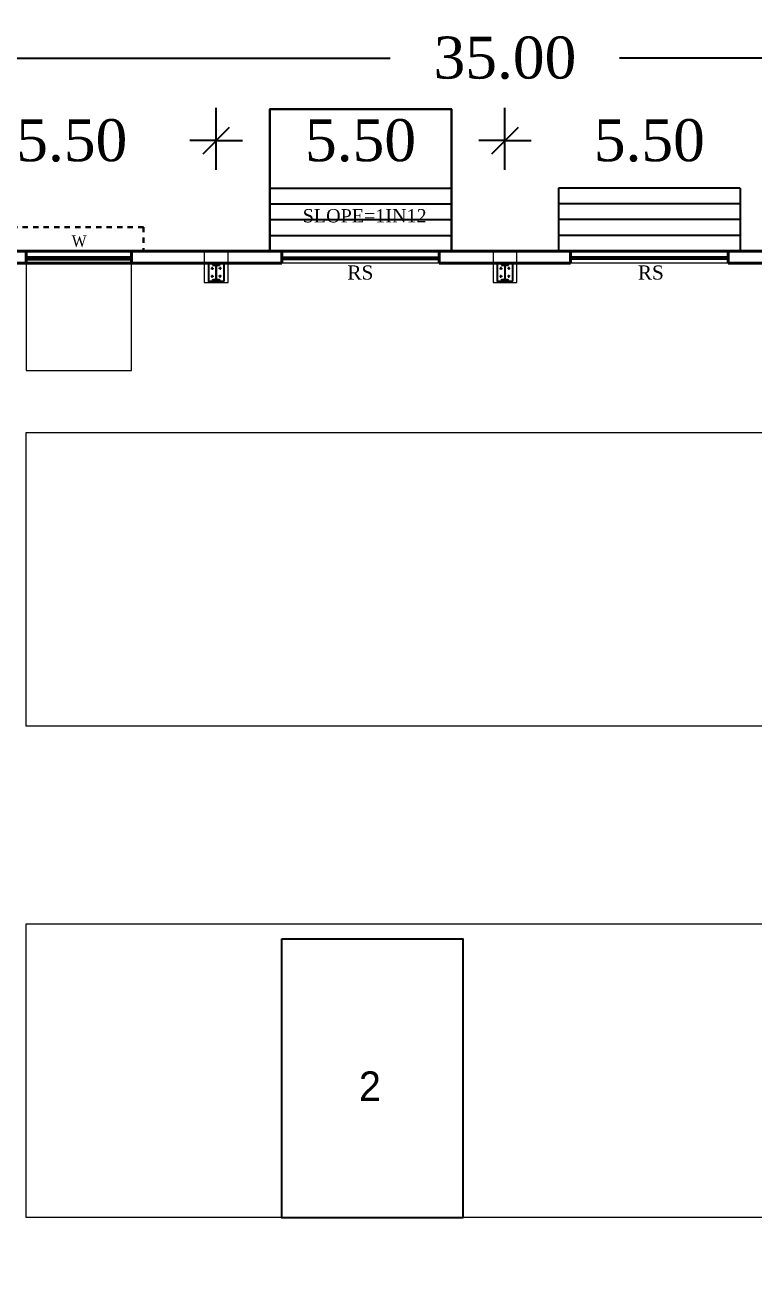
# Model space of a CAD drawing. Header units: metres. Extents: x 98347 to 98865, y -7394 to -7177.
# Drawn here: x 98541.48 to 98555.36, y -7338.72 to -7314.71 of the extents above; entities that cross this region are included whole.
import ezdxf

# ---------------------------------------------------------------- set-up
doc = ezdxf.new("R2010")
doc.units = ezdxf.units.M
doc.header["$LTSCALE"] = 0.5
doc.header["$MEASUREMENT"] = 0
doc.header["$PDMODE"] = 66
doc.linetypes.add('HIDDEN', pattern=[0.375, 0.25, -0.125])
doc.linetypes.add('PHANTOM2', pattern=[1.25, 0.625, -0.125, 0.125, -0.125, 0.125, -0.125])
doc.layers.get('0').update_dxf_attribs({"color": 30, "lineweight": 40})
for name, color, linetype in [('BLK_1_COVERED_AREA', 140, 'Continuous'), ('BLK_1_FLR_0_BLT_UP_AREA', 1, 'Continuous'), ('BLK_1_FLR_0_CARPET_AREA', 45, 'Continuous'), ('BLK_1_FLR_0_REGULAR_ROOM_1', 4, 'Continuous'), ('PDF2_Geometry', 7, 'Continuous'), ('WAL', 3, 'Continuous')]:
    doc.layers.add(name, color=color, linetype=linetype)
doc.layers.add('BLK_1_DA_RAMP_1', color=30, linetype='Continuous', plot=False)
for name, color, linetype, lineweight in [('BLK_1_FLR_0_ROOM_1_LIGHT_VENTILATION_1', 4, 'Continuous', 15), ('DIM', 5, 'Continuous', 25), ('STAIR', 120, 'HIDDEN', 30), ('TEXT', 11, 'Continuous', 30), ('WINDOW', 3, 'Continuous', 30), ('WORKSHOP_AREA', 5, 'Continuous', 25)]:
    doc.layers.add(name, color=color, linetype=linetype, lineweight=lineweight)
doc.styles.add('15', font='times.ttf', dxfattribs={"width": 0.9, "height": 1.5})
doc.styles.add('DIM', font='times.ttf')
doc.styles.get("Standard").update_dxf_attribs({"font": 'times.ttf'})
doc.styles.add('YS TEXT', font='GOTHIC.TTF', dxfattribs={"width": 0.8})
doc.dimstyles.new('Standard$0', dxfattribs={"dimtxt": 0.08, "dimasz": 0.05, "dimexe": 0.02, "dimexo": 0.05, "dimgap": 0.09, "dimtad": 0, "dimtih": 1, "dimtoh": 1, "dimzin": 0, "dimdsep": 46, "dimtxsty": 'Standard', "dimcen": 0.09, "dimclrd": 7, "dimclre": 7, "dimclrt": 7, "dimadec": 0, "dimazin": 0, "dimtfac": 1, "dimtofl": 0, "dimtmove": 0, "dimatfit": 3, "dimfxl": 0, "dimtolj": 1, "dimtzin": 0, "dimarcsym": 0})

# ---------------------------------------------------------------- blocks, each defined once
blk = doc.blocks.new('_Oblique')
at = {"color": 0, "linetype": 'ByBlock', "lineweight": -2}
blk.add_line((-0.5, -0.5), (0.5, 0.5), dxfattribs=at)
blk = doc.blocks.new('*D67')
at = {"layer": 'Defpoints', "color": 0}
for p in [(98545.119, -7316.907), (98539.619, -7317.962), (98545.119, -7317.962)]:
    blk.add_point(p, dxfattribs=at)
at = {"layer": 'DIM', "color": 4, "lineweight": -2}
for p, q in [((98539.619, -7317.462), (98539.619, -7316.282)), ((98545.119, -7317.462), (98545.119, -7316.282)), ((98539.619, -7316.907), (98539.119, -7316.907)), ((98545.119, -7316.907), (98545.619, -7316.907))]:
    blk.add_line(p, q, dxfattribs=at)
at = {"layer": 'DIM', "color": 4, "lineweight": -2, "xscale": 0.5, "yscale": 0.5, "zscale": 0.5}
blk.add_blockref('_Oblique', (98539.619, -7316.907), dxfattribs=at)
at = {"layer": 'DIM', "color": 4, "lineweight": -2, "xscale": 0.5, "yscale": 0.5, "zscale": 0.5, "rotation": 180}
blk.add_blockref('_Oblique', (98545.119, -7316.907), dxfattribs=at)
at = {"layer": 'DIM', "insert": (98542.369, -7316.907), "char_height": 0.8, "attachment_point": 5, "style": 'DIM'}
blk.add_mtext('\\A1;5.50', dxfattribs=at)
blk = doc.blocks.new('*D68')
at = {"layer": 'Defpoints', "color": 0}
for p in [(98550.619, -7316.907), (98545.119, -7317.962), (98550.619, -7317.962)]:
    blk.add_point(p, dxfattribs=at)
at = {"layer": 'DIM', "color": 4, "lineweight": -2}
for p, q in [((98545.119, -7317.462), (98545.119, -7316.282)), ((98550.619, -7317.462), (98550.619, -7316.282)), ((98545.119, -7316.907), (98544.619, -7316.907)), ((98550.619, -7316.907), (98551.119, -7316.907))]:
    blk.add_line(p, q, dxfattribs=at)
at = {"layer": 'DIM', "color": 4, "lineweight": -2, "xscale": 0.5, "yscale": 0.5, "zscale": 0.5}
blk.add_blockref('_Oblique', (98545.119, -7316.907), dxfattribs=at)
at = {"layer": 'DIM', "color": 4, "lineweight": -2, "xscale": 0.5, "yscale": 0.5, "zscale": 0.5, "rotation": 180}
blk.add_blockref('_Oblique', (98550.619, -7316.907), dxfattribs=at)
at = {"layer": 'DIM', "insert": (98547.869, -7316.907), "char_height": 0.8, "attachment_point": 5, "style": 'DIM'}
blk.add_mtext('\\A1;5.50', dxfattribs=at)
blk = doc.blocks.new('*D69')
at = {"layer": 'Defpoints', "color": 0}
for p in [(98556.118, -7316.907), (98550.619, -7317.962), (98556.118, -7317.962)]:
    blk.add_point(p, dxfattribs=at)
at = {"layer": 'DIM', "color": 4, "lineweight": -2}
for p, q in [((98550.619, -7317.462), (98550.619, -7316.282)), ((98556.118, -7317.462), (98556.118, -7316.282)), ((98550.619, -7316.907), (98550.119, -7316.907)), ((98556.118, -7316.907), (98556.618, -7316.907))]:
    blk.add_line(p, q, dxfattribs=at)
at = {"layer": 'DIM', "color": 4, "lineweight": -2, "xscale": 0.5, "yscale": 0.5, "zscale": 0.5}
blk.add_blockref('_Oblique', (98550.619, -7316.907), dxfattribs=at)
at = {"layer": 'DIM', "color": 4, "lineweight": -2, "xscale": 0.5, "yscale": 0.5, "zscale": 0.5, "rotation": 180}
blk.add_blockref('_Oblique', (98556.118, -7316.907), dxfattribs=at)
at = {"layer": 'DIM', "insert": (98553.369, -7316.907), "char_height": 0.8, "attachment_point": 5, "style": 'DIM'}
blk.add_mtext('\\A1;5.50', dxfattribs=at)
blk = doc.blocks.new('*D72')
at = {"layer": 'Defpoints', "color": 0}
for p in [(98568.119, -7315.333), (98533.119, -7316.389), (98568.119, -7316.389)]:
    blk.add_point(p, dxfattribs=at)
at = {"layer": 'DIM', "color": 4, "lineweight": -2}
for p, q in [((98533.119, -7315.889), (98533.119, -7314.708)), ((98568.119, -7315.889), (98568.119, -7314.708)), ((98533.119, -7315.333), (98548.435, -7315.333)), ((98568.119, -7315.333), (98552.803, -7315.333))]:
    blk.add_line(p, q, dxfattribs=at)
at = {"layer": 'DIM', "color": 4, "lineweight": -2, "xscale": 0.5, "yscale": 0.5, "zscale": 0.5, "rotation": 180}
blk.add_blockref('_Oblique', (98533.119, -7315.333), dxfattribs=at)
at = {"layer": 'DIM', "color": 4, "lineweight": -2, "xscale": 0.5, "yscale": 0.5, "zscale": 0.5}
blk.add_blockref('_Oblique', (98568.119, -7315.333), dxfattribs=at)
at = {"layer": 'DIM', "insert": (98550.619, -7315.333), "char_height": 0.8, "attachment_point": 5, "style": 'DIM'}
blk.add_mtext('\\A1;35.00', dxfattribs=at)

msp = doc.modelspace()

# ---------------------------------------------------------------- linework, layer by layer
for p, q in [((98533.119, -7319.012), (98568.119, -7319.012)), ((98541.503, -7319.242), (98541.503, -7319.012)), ((98543.503, -7319.242), (98543.503, -7319.012)), ((98546.369, -7319.012), (98546.369, -7319.242)), ((98549.369, -7319.012), (98549.369, -7319.242)), ((98551.869, -7319.012), (98551.869, -7319.242)), ((98554.869, -7319.012), (98554.869, -7319.242)), ((98533.349, -7319.242), (98546.369, -7319.242))]:
    msp.add_line(p, q)
for points in [[(98549.369, -7319.242), (98551.869, -7319.242)], [(98554.869, -7319.242), (98567.889, -7319.242), (98567.889, -7373.782), (98554.869, -7373.782)]]:
    msp.add_lwpolyline(points)
at = {"layer": 'BLK_1_COVERED_AREA', "color": 140}
msp.add_lwpolyline([(98533.119, -7319.012), (98568.119, -7319.012), (98568.119, -7374.012), (98533.119, -7374.012)], close=True, dxfattribs=at)
at = {"layer": 'BLK_1_DA_RAMP_1', "color": 1, "lineweight": 30}
msp.add_lwpolyline([(98546.139, -7319.012), (98546.139, -7316.31), (98549.602, -7316.31), (98549.602, -7319.012)], close=True, dxfattribs=at)
at = {"layer": 'BLK_1_FLR_0_BLT_UP_AREA', "color": 45, "lineweight": 30}
msp.add_lwpolyline([(98533.119, -7319.012), (98568.119, -7319.012), (98568.119, -7374.012), (98533.119, -7374.012)], close=True, dxfattribs=at)
at = {"layer": 'BLK_1_FLR_0_CARPET_AREA', "color": 45, "lineweight": 0}
msp.add_lwpolyline([(98533.349, -7373.782), (98567.889, -7373.782), (98567.889, -7319.242), (98533.349, -7319.242)], close=True, dxfattribs=at)
at = {"layer": 'BLK_1_FLR_0_REGULAR_ROOM_1', "color": 4, "lineweight": 0}
msp.add_lwpolyline([(98533.349, -7373.782), (98567.889, -7373.782), (98567.889, -7319.242), (98533.349, -7319.242)], close=True, dxfattribs=at)
at = {"layer": 'BLK_1_FLR_0_ROOM_1_LIGHT_VENTILATION_1'}
for points in [[(98541.503, -7319.242), (98541.503, -7321.287), (98543.503, -7321.287), (98543.503, -7319.242)], [(98541.503, -7322.465), (98560.112, -7322.465), (98560.112, -7328.059), (98541.503, -7328.059)], [(98541.503, -7331.823), (98560.112, -7331.823), (98560.112, -7337.417), (98541.503, -7337.417)]]:
    msp.add_lwpolyline(points, close=True, dxfattribs=at)
at = {"layer": 'DIM'}
msp.add_lwpolyline([(98546.367, -7332.107), (98549.82, -7332.107), (98549.82, -7337.421), (98546.367, -7337.421)], close=True, dxfattribs=at)
at = {"layer": 'PDF2_Geometry', "lineweight": 20}
for points in [[(98545.345, -7319.608), (98545.345, -7319.012), (98544.893, -7319.012), (98544.893, -7319.608)], [(98550.844, -7319.608), (98550.844, -7319.012), (98550.393, -7319.012), (98550.393, -7319.608)]]:
    msp.add_lwpolyline(points, close=True, dxfattribs=at)
at = {"layer": 'PDF2_Geometry', "lineweight": 25}
for points in [[(98545.268, -7319.583), (98545.268, -7319.246), (98544.97, -7319.246), (98544.97, -7319.583)], [(98550.768, -7319.583), (98550.768, -7319.246), (98550.47, -7319.246), (98550.47, -7319.583)]]:
    msp.add_lwpolyline(points, close=True, dxfattribs=at)
at = {"layer": 'PDF2_Geometry', "lineweight": 5}
for points in [[(98545.017, -7319.34), (98545.072, -7319.34)], [(98545.034, -7319.332), (98545.051, -7319.349)], [(98545.034, -7319.336), (98545.051, -7319.353)], [(98545.034, -7319.34), (98545.047, -7319.353)], [(98545.034, -7319.344), (98545.042, -7319.353)], [(98545.038, -7319.327), (98545.055, -7319.344)], [(98545.038, -7319.332), (98545.055, -7319.349)], [(98545.047, -7319.259), (98545.042, -7319.263)], [(98545.042, -7319.31), (98545.042, -7319.37)], [(98545.042, -7319.327), (98545.055, -7319.34)], [(98545.051, -7319.268), (98545.047, -7319.272)], [(98545.051, -7319.272), (98545.047, -7319.276)], [(98545.047, -7319.327), (98545.055, -7319.336)], [(98545.055, -7319.259), (98545.051, -7319.263)], [(98545.059, -7319.276), (98545.055, -7319.281)], [(98545.064, -7319.259), (98545.059, -7319.263)], [(98545.068, -7319.276), (98545.064, -7319.281)], [(98545.072, -7319.259), (98545.068, -7319.263)], [(98545.076, -7319.276), (98545.068, -7319.281)], [(98545.081, -7319.259), (98545.076, -7319.263)], [(98545.081, -7319.276), (98545.076, -7319.285)], [(98545.094, -7319.259), (98545.085, -7319.263)], [(98545.089, -7319.281), (98545.085, -7319.285)], [(98545.103, -7319.259), (98545.094, -7319.263)], [(98545.098, -7319.281), (98545.094, -7319.285)], [(98545.111, -7319.259), (98545.103, -7319.263)], [(98545.107, -7319.281), (98545.103, -7319.285)], [(98545.111, -7319.285), (98545.107, -7319.289)], [(98545.115, -7319.289), (98545.111, -7319.293)], [(98545.115, -7319.298), (98545.111, -7319.302)], [(98545.115, -7319.306), (98545.111, -7319.31)], [(98545.115, -7319.315), (98545.111, -7319.319)], [(98545.115, -7319.323), (98545.111, -7319.327)], [(98545.115, -7319.332), (98545.111, -7319.34)], [(98545.115, -7319.34), (98545.111, -7319.349)], [(98545.115, -7319.353), (98545.111, -7319.357)], [(98545.115, -7319.361), (98545.111, -7319.366)], [(98545.115, -7319.37), (98545.111, -7319.374)], [(98545.115, -7319.378), (98545.111, -7319.383)], [(98545.115, -7319.387), (98545.111, -7319.391)], [(98545.115, -7319.395), (98545.111, -7319.4)], [(98545.115, -7319.404), (98545.111, -7319.408)], [(98545.115, -7319.413), (98545.111, -7319.417)], [(98545.115, -7319.421), (98545.111, -7319.425)], [(98545.115, -7319.43), (98545.111, -7319.434)], [(98545.119, -7319.259), (98545.115, -7319.263)], [(98545.128, -7319.259), (98545.124, -7319.263)], [(98545.132, -7319.285), (98545.124, -7319.289)], [(98545.128, -7319.293), (98545.124, -7319.298)], [(98545.128, -7319.302), (98545.124, -7319.306)], [(98545.128, -7319.31), (98545.124, -7319.319)], [(98545.128, -7319.319), (98545.124, -7319.327)], [(98545.128, -7319.327), (98545.124, -7319.336)], [(98545.128, -7319.34), (98545.124, -7319.344)], [(98545.128, -7319.349), (98545.124, -7319.353)], [(98545.128, -7319.357), (98545.124, -7319.361)], [(98545.128, -7319.366), (98545.124, -7319.37)], [(98545.128, -7319.374), (98545.124, -7319.378)], [(98545.128, -7319.383), (98545.124, -7319.387)], [(98545.128, -7319.391), (98545.124, -7319.395)], [(98545.128, -7319.4), (98545.124, -7319.404)], [(98545.128, -7319.408), (98545.124, -7319.413)], [(98545.128, -7319.417), (98545.124, -7319.421)], [(98545.128, -7319.425), (98545.124, -7319.43)], [(98545.136, -7319.259), (98545.132, -7319.263)], [(98545.141, -7319.281), (98545.136, -7319.285)], [(98545.145, -7319.259), (98545.141, -7319.263)], [(98545.153, -7319.281), (98545.145, -7319.285)], [(98545.153, -7319.259), (98545.149, -7319.263)], [(98545.162, -7319.259), (98545.157, -7319.263)], [(98545.162, -7319.276), (98545.157, -7319.285)], [(98545.17, -7319.259), (98545.166, -7319.263)], [(98545.174, -7319.276), (98545.166, -7319.281)], [(98545.222, -7319.34), (98545.166, -7319.34)], [(98545.179, -7319.259), (98545.174, -7319.263)], [(98545.183, -7319.276), (98545.179, -7319.281)], [(98545.187, -7319.259), (98545.183, -7319.263)], [(98545.191, -7319.327), (98545.183, -7319.336)], [(98545.195, -7319.327), (98545.183, -7319.34)], [(98545.2, -7319.327), (98545.183, -7319.344)], [(98545.2, -7319.332), (98545.183, -7319.349)], [(98545.195, -7319.263), (98545.187, -7319.268)], [(98545.191, -7319.272), (98545.187, -7319.276)], [(98545.204, -7319.332), (98545.187, -7319.349)], [(98545.204, -7319.336), (98545.187, -7319.353)], [(98545.209, -7319.34), (98545.191, -7319.353)], [(98545.195, -7319.31), (98545.195, -7319.37)], [(98545.204, -7319.344), (98545.195, -7319.353)], [(98550.517, -7319.34), (98550.572, -7319.34)], [(98550.534, -7319.332), (98550.551, -7319.349)], [(98550.534, -7319.336), (98550.551, -7319.353)], [(98550.534, -7319.34), (98550.547, -7319.353)], [(98550.534, -7319.344), (98550.542, -7319.353)], [(98550.538, -7319.327), (98550.555, -7319.344)], [(98550.538, -7319.332), (98550.555, -7319.349)], [(98550.547, -7319.259), (98550.542, -7319.263)], [(98550.542, -7319.31), (98550.542, -7319.37)], [(98550.542, -7319.327), (98550.555, -7319.34)], [(98550.551, -7319.268), (98550.547, -7319.272)], [(98550.551, -7319.272), (98550.547, -7319.276)], [(98550.547, -7319.327), (98550.555, -7319.336)], [(98550.555, -7319.259), (98550.551, -7319.263)], [(98550.559, -7319.276), (98550.555, -7319.281)], [(98550.564, -7319.259), (98550.559, -7319.263)], [(98550.568, -7319.276), (98550.564, -7319.281)], [(98550.572, -7319.259), (98550.568, -7319.263)], [(98550.576, -7319.276), (98550.568, -7319.281)], [(98550.58, -7319.259), (98550.576, -7319.263)], [(98550.58, -7319.276), (98550.576, -7319.285)], [(98550.593, -7319.259), (98550.585, -7319.263)], [(98550.589, -7319.281), (98550.585, -7319.285)], [(98550.602, -7319.259), (98550.593, -7319.263)], [(98550.597, -7319.281), (98550.593, -7319.285)], [(98550.61, -7319.259), (98550.602, -7319.263)], [(98550.606, -7319.281), (98550.602, -7319.285)], [(98550.61, -7319.285), (98550.606, -7319.289)], [(98550.614, -7319.289), (98550.61, -7319.293)], [(98550.614, -7319.298), (98550.61, -7319.302)], [(98550.614, -7319.306), (98550.61, -7319.31)], [(98550.614, -7319.315), (98550.61, -7319.319)], [(98550.614, -7319.323), (98550.61, -7319.327)], [(98550.614, -7319.332), (98550.61, -7319.34)], [(98550.614, -7319.34), (98550.61, -7319.349)], [(98550.614, -7319.353), (98550.61, -7319.357)], [(98550.614, -7319.361), (98550.61, -7319.366)], [(98550.614, -7319.37), (98550.61, -7319.374)], [(98550.614, -7319.378), (98550.61, -7319.383)], [(98550.614, -7319.387), (98550.61, -7319.391)], [(98550.614, -7319.395), (98550.61, -7319.4)], [(98550.614, -7319.404), (98550.61, -7319.408)], [(98550.614, -7319.413), (98550.61, -7319.417)], [(98550.614, -7319.421), (98550.61, -7319.425)], [(98550.614, -7319.43), (98550.61, -7319.434)], [(98550.619, -7319.259), (98550.614, -7319.263)], [(98550.628, -7319.259), (98550.623, -7319.263)], [(98550.632, -7319.285), (98550.623, -7319.289)], [(98550.628, -7319.293), (98550.623, -7319.298)], [(98550.628, -7319.302), (98550.623, -7319.306)], [(98550.628, -7319.31), (98550.623, -7319.319)], [(98550.628, -7319.319), (98550.623, -7319.327)], [(98550.628, -7319.327), (98550.623, -7319.336)], [(98550.628, -7319.34), (98550.623, -7319.344)], [(98550.628, -7319.349), (98550.623, -7319.353)], [(98550.628, -7319.357), (98550.623, -7319.361)], [(98550.628, -7319.366), (98550.623, -7319.37)], [(98550.628, -7319.374), (98550.623, -7319.378)], [(98550.628, -7319.383), (98550.623, -7319.387)], [(98550.628, -7319.391), (98550.623, -7319.395)], [(98550.628, -7319.4), (98550.623, -7319.404)], [(98550.628, -7319.408), (98550.623, -7319.413)], [(98550.628, -7319.417), (98550.623, -7319.421)], [(98550.628, -7319.425), (98550.623, -7319.43)], [(98550.636, -7319.259), (98550.632, -7319.263)], [(98550.641, -7319.281), (98550.636, -7319.285)], [(98550.645, -7319.259), (98550.641, -7319.263)], [(98550.653, -7319.281), (98550.645, -7319.285)], [(98550.653, -7319.259), (98550.649, -7319.263)], [(98550.662, -7319.259), (98550.657, -7319.263)], [(98550.662, -7319.276), (98550.657, -7319.285)], [(98550.67, -7319.259), (98550.666, -7319.263)], [(98550.674, -7319.276), (98550.666, -7319.281)], [(98550.721, -7319.34), (98550.666, -7319.34)], [(98550.679, -7319.259), (98550.674, -7319.263)], [(98550.683, -7319.276), (98550.679, -7319.281)], [(98550.687, -7319.259), (98550.683, -7319.263)], [(98550.691, -7319.327), (98550.683, -7319.336)], [(98550.695, -7319.327), (98550.683, -7319.34)], [(98550.7, -7319.327), (98550.683, -7319.344)], [(98550.7, -7319.332), (98550.683, -7319.349)], [(98550.695, -7319.263), (98550.687, -7319.268)], [(98550.691, -7319.272), (98550.687, -7319.276)], [(98550.704, -7319.332), (98550.687, -7319.349)], [(98550.704, -7319.336), (98550.687, -7319.353)], [(98550.708, -7319.34), (98550.691, -7319.353)], [(98550.695, -7319.31), (98550.695, -7319.37)], [(98550.704, -7319.344), (98550.695, -7319.353)], [(98545.017, -7319.489), (98545.072, -7319.489)], [(98545.051, -7319.476), (98545.034, -7319.493), (98545.047, -7319.476)], [(98545.034, -7319.485), (98545.042, -7319.476)], [(98545.034, -7319.498), (98545.051, -7319.481)], [(98545.055, -7319.485), (98545.038, -7319.502), (98545.055, -7319.481)], [(98545.042, -7319.519), (98545.042, -7319.464)], [(98545.042, -7319.502), (98545.055, -7319.489)], [(98545.059, -7319.549), (98545.042, -7319.562)], [(98545.047, -7319.502), (98545.055, -7319.493)], [(98545.051, -7319.566), (98545.047, -7319.57)], [(98545.059, -7319.566), (98545.055, -7319.57)], [(98545.068, -7319.549), (98545.064, -7319.553)], [(98545.068, -7319.566), (98545.064, -7319.57)], [(98545.076, -7319.549), (98545.072, -7319.553)], [(98545.076, -7319.566), (98545.072, -7319.57)], [(98545.089, -7319.545), (98545.081, -7319.553)], [(98545.085, -7319.566), (98545.081, -7319.57)], [(98545.098, -7319.566), (98545.089, -7319.57)], [(98545.098, -7319.545), (98545.094, -7319.549)], [(98545.107, -7319.566), (98545.098, -7319.57)], [(98545.115, -7319.536), (98545.103, -7319.549)], [(98545.115, -7319.438), (98545.111, -7319.442)], [(98545.115, -7319.447), (98545.111, -7319.455)], [(98545.115, -7319.455), (98545.111, -7319.464)], [(98545.115, -7319.464), (98545.111, -7319.472)], [(98545.115, -7319.476), (98545.111, -7319.481)], [(98545.115, -7319.485), (98545.111, -7319.489)], [(98545.115, -7319.493), (98545.111, -7319.498)], [(98545.115, -7319.502), (98545.111, -7319.506)], [(98545.115, -7319.511), (98545.111, -7319.515)], [(98545.115, -7319.519), (98545.111, -7319.523)], [(98545.115, -7319.528), (98545.111, -7319.532)], [(98545.115, -7319.566), (98545.111, -7319.57)], [(98545.124, -7319.566), (98545.119, -7319.57)], [(98545.128, -7319.434), (98545.124, -7319.442)], [(98545.128, -7319.442), (98545.124, -7319.451)], [(98545.128, -7319.451), (98545.124, -7319.459)], [(98545.128, -7319.464), (98545.124, -7319.468)], [(98545.128, -7319.472), (98545.124, -7319.476)], [(98545.128, -7319.481), (98545.124, -7319.485)], [(98545.128, -7319.489), (98545.124, -7319.493)], [(98545.128, -7319.498), (98545.124, -7319.502)], [(98545.128, -7319.506), (98545.124, -7319.511)], [(98545.128, -7319.515), (98545.124, -7319.519)], [(98545.128, -7319.523), (98545.124, -7319.528)], [(98545.128, -7319.532), (98545.124, -7319.536)], [(98545.128, -7319.54), (98545.128, -7319.545)], [(98545.132, -7319.566), (98545.128, -7319.57)], [(98545.136, -7319.545), (98545.132, -7319.549)], [(98545.141, -7319.545), (98545.136, -7319.549)], [(98545.141, -7319.566), (98545.136, -7319.57)], [(98545.149, -7319.545), (98545.145, -7319.549)], [(98545.149, -7319.566), (98545.145, -7319.57)], [(98545.157, -7319.549), (98545.153, -7319.553)], [(98545.157, -7319.566), (98545.153, -7319.57)], [(98545.166, -7319.549), (98545.162, -7319.553)], [(98545.166, -7319.566), (98545.162, -7319.57)], [(98545.222, -7319.489), (98545.166, -7319.489)], [(98545.174, -7319.549), (98545.17, -7319.553)], [(98545.174, -7319.566), (98545.17, -7319.57)], [(98545.183, -7319.549), (98545.179, -7319.553)], [(98545.183, -7319.566), (98545.179, -7319.57)], [(98545.183, -7319.485), (98545.2, -7319.502), (98545.183, -7319.481)], [(98545.195, -7319.502), (98545.183, -7319.489)], [(98545.191, -7319.502), (98545.183, -7319.493)], [(98545.187, -7319.553), (98545.183, -7319.557)], [(98545.204, -7319.493), (98545.187, -7319.476)], [(98545.204, -7319.498), (98545.187, -7319.481)], [(98545.191, -7319.557), (98545.187, -7319.562)], [(98545.195, -7319.562), (98545.187, -7319.57)], [(98545.209, -7319.493), (98545.191, -7319.476)], [(98545.195, -7319.519), (98545.195, -7319.464)], [(98545.204, -7319.485), (98545.195, -7319.476)], [(98550.517, -7319.489), (98550.572, -7319.489)], [(98550.551, -7319.476), (98550.534, -7319.493), (98550.547, -7319.476)], [(98550.534, -7319.485), (98550.542, -7319.476)], [(98550.534, -7319.498), (98550.551, -7319.481)], [(98550.555, -7319.485), (98550.538, -7319.502), (98550.555, -7319.481)], [(98550.542, -7319.519), (98550.542, -7319.464)], [(98550.542, -7319.502), (98550.555, -7319.489)], [(98550.559, -7319.549), (98550.542, -7319.562)], [(98550.547, -7319.502), (98550.555, -7319.493)], [(98550.551, -7319.566), (98550.547, -7319.57)], [(98550.559, -7319.566), (98550.555, -7319.57)], [(98550.568, -7319.549), (98550.564, -7319.553)], [(98550.568, -7319.566), (98550.564, -7319.57)], [(98550.576, -7319.549), (98550.572, -7319.553)], [(98550.576, -7319.566), (98550.572, -7319.57)], [(98550.589, -7319.545), (98550.58, -7319.553)], [(98550.585, -7319.566), (98550.58, -7319.57)], [(98550.597, -7319.566), (98550.589, -7319.57)], [(98550.597, -7319.545), (98550.593, -7319.549)], [(98550.606, -7319.566), (98550.597, -7319.57)], [(98550.614, -7319.536), (98550.602, -7319.549)], [(98550.614, -7319.438), (98550.61, -7319.442)], [(98550.614, -7319.447), (98550.61, -7319.455)], [(98550.614, -7319.455), (98550.61, -7319.464)], [(98550.614, -7319.464), (98550.61, -7319.472)], [(98550.614, -7319.476), (98550.61, -7319.481)], [(98550.614, -7319.485), (98550.61, -7319.489)], [(98550.614, -7319.493), (98550.61, -7319.498)], [(98550.614, -7319.502), (98550.61, -7319.506)], [(98550.614, -7319.511), (98550.61, -7319.515)], [(98550.614, -7319.519), (98550.61, -7319.523)], [(98550.614, -7319.528), (98550.61, -7319.532)], [(98550.614, -7319.566), (98550.61, -7319.57)], [(98550.623, -7319.566), (98550.619, -7319.57)], [(98550.628, -7319.434), (98550.623, -7319.442)], [(98550.628, -7319.442), (98550.623, -7319.451)], [(98550.628, -7319.451), (98550.623, -7319.459)], [(98550.628, -7319.464), (98550.623, -7319.468)], [(98550.628, -7319.472), (98550.623, -7319.476)], [(98550.628, -7319.481), (98550.623, -7319.485)], [(98550.628, -7319.489), (98550.623, -7319.493)], [(98550.628, -7319.498), (98550.623, -7319.502)], [(98550.628, -7319.506), (98550.623, -7319.511)], [(98550.628, -7319.515), (98550.623, -7319.519)], [(98550.628, -7319.523), (98550.623, -7319.528)], [(98550.628, -7319.532), (98550.623, -7319.536)], [(98550.628, -7319.54), (98550.628, -7319.545)], [(98550.632, -7319.566), (98550.628, -7319.57)], [(98550.636, -7319.545), (98550.632, -7319.549)], [(98550.641, -7319.545), (98550.636, -7319.549)], [(98550.641, -7319.566), (98550.636, -7319.57)], [(98550.649, -7319.545), (98550.645, -7319.549)], [(98550.649, -7319.566), (98550.645, -7319.57)], [(98550.657, -7319.549), (98550.653, -7319.553)], [(98550.657, -7319.566), (98550.653, -7319.57)], [(98550.666, -7319.549), (98550.662, -7319.553)], [(98550.666, -7319.566), (98550.662, -7319.57)], [(98550.721, -7319.489), (98550.666, -7319.489)], [(98550.674, -7319.549), (98550.67, -7319.553)], [(98550.674, -7319.566), (98550.67, -7319.57)], [(98550.683, -7319.549), (98550.679, -7319.553)], [(98550.683, -7319.566), (98550.679, -7319.57)], [(98550.683, -7319.485), (98550.7, -7319.502), (98550.683, -7319.481)], [(98550.695, -7319.502), (98550.683, -7319.489)], [(98550.691, -7319.502), (98550.683, -7319.493)], [(98550.687, -7319.553), (98550.683, -7319.557)], [(98550.704, -7319.493), (98550.687, -7319.476)], [(98550.704, -7319.498), (98550.687, -7319.481)], [(98550.691, -7319.557), (98550.687, -7319.562)], [(98550.695, -7319.562), (98550.687, -7319.57)], [(98550.708, -7319.493), (98550.691, -7319.476)], [(98550.695, -7319.519), (98550.695, -7319.464)], [(98550.704, -7319.485), (98550.695, -7319.476)]]:
    msp.add_lwpolyline(points, dxfattribs=at)
for points in [[(98545.042, -7319.353), (98545.055, -7319.344), (98545.055, -7319.332), (98545.042, -7319.327), (98545.03, -7319.332), (98545.03, -7319.344)], [(98545.042, -7319.349), (98545.051, -7319.344), (98545.047, -7319.332), (98545.038, -7319.332), (98545.034, -7319.344)], [(98545.195, -7319.327), (98545.183, -7319.332), (98545.183, -7319.344), (98545.195, -7319.353), (98545.209, -7319.344), (98545.209, -7319.332)], [(98545.195, -7319.332), (98545.187, -7319.336), (98545.191, -7319.349), (98545.2, -7319.349), (98545.204, -7319.336)], [(98550.542, -7319.353), (98550.555, -7319.344), (98550.555, -7319.332), (98550.542, -7319.327), (98550.53, -7319.332), (98550.53, -7319.344)], [(98550.542, -7319.349), (98550.551, -7319.344), (98550.547, -7319.332), (98550.538, -7319.332), (98550.534, -7319.344)], [(98550.695, -7319.327), (98550.683, -7319.332), (98550.683, -7319.344), (98550.695, -7319.353), (98550.708, -7319.344), (98550.708, -7319.332)], [(98550.695, -7319.332), (98550.687, -7319.336), (98550.691, -7319.349), (98550.7, -7319.349), (98550.704, -7319.336)], [(98545.042, -7319.502), (98545.055, -7319.493), (98545.055, -7319.481), (98545.042, -7319.476), (98545.03, -7319.481), (98545.03, -7319.493)], [(98545.042, -7319.498), (98545.051, -7319.493), (98545.047, -7319.481), (98545.038, -7319.481), (98545.034, -7319.493)], [(98545.195, -7319.476), (98545.183, -7319.481), (98545.183, -7319.493), (98545.195, -7319.502), (98545.209, -7319.493), (98545.209, -7319.481)], [(98545.195, -7319.481), (98545.187, -7319.485), (98545.191, -7319.498), (98545.2, -7319.498), (98545.204, -7319.485)], [(98550.542, -7319.502), (98550.555, -7319.493), (98550.555, -7319.481), (98550.542, -7319.476), (98550.53, -7319.481), (98550.53, -7319.493)], [(98550.542, -7319.498), (98550.551, -7319.493), (98550.547, -7319.481), (98550.538, -7319.481), (98550.534, -7319.493)], [(98550.695, -7319.476), (98550.683, -7319.481), (98550.683, -7319.493), (98550.695, -7319.502), (98550.708, -7319.493), (98550.708, -7319.481)], [(98550.695, -7319.481), (98550.687, -7319.485), (98550.691, -7319.498), (98550.7, -7319.498), (98550.704, -7319.485)]]:
    msp.add_lwpolyline(points, close=True, dxfattribs=at)
at = {"layer": 'PDF2_Geometry', "lineweight": 25}
for points in [[(98545.183, -7319.272), (98545.187, -7319.268), (98545.187, -7319.263), (98545.051, -7319.263), (98545.051, -7319.268), (98545.055, -7319.272)], [(98545.055, -7319.276), (98545.103, -7319.281), (98545.115, -7319.293), (98545.115, -7319.536), (98545.103, -7319.549), (98545.055, -7319.557), (98545.051, -7319.562), (98545.051, -7319.566), (98545.187, -7319.566), (98545.187, -7319.562), (98545.183, -7319.557), (98545.136, -7319.549), (98545.124, -7319.536), (98545.124, -7319.293), (98545.136, -7319.281), (98545.183, -7319.276)], [(98550.683, -7319.272), (98550.687, -7319.268), (98550.687, -7319.263), (98550.551, -7319.263), (98550.551, -7319.268), (98550.555, -7319.272)], [(98550.555, -7319.276), (98550.602, -7319.281), (98550.614, -7319.293), (98550.614, -7319.536), (98550.602, -7319.549), (98550.555, -7319.557), (98550.551, -7319.562), (98550.551, -7319.566), (98550.687, -7319.566), (98550.687, -7319.562), (98550.683, -7319.557), (98550.636, -7319.549), (98550.623, -7319.536), (98550.623, -7319.293), (98550.636, -7319.281), (98550.683, -7319.276)]]:
    msp.add_lwpolyline(points, dxfattribs=at)
at = {"layer": 'STAIR', "ltscale": 0.07}
for q in [(98541.273, -7318.552), (98543.733, -7319.012)]:
    msp.add_line((98543.733, -7318.552), q, dxfattribs=at)
at = {"layer": 'WAL'}
for p, q in [((98546.139, -7317.812), (98549.599, -7317.812)), ((98546.139, -7317.812), (98546.139, -7319.012)), ((98549.599, -7317.812), (98549.599, -7319.012)), ((98555.099, -7317.812), (98551.639, -7317.812)), ((98551.639, -7317.812), (98551.639, -7319.012)), ((98555.099, -7317.812), (98555.099, -7319.012)), ((98546.139, -7318.112), (98549.599, -7318.112)), ((98555.099, -7318.112), (98551.639, -7318.112)), ((98546.139, -7318.412), (98549.599, -7318.412)), ((98555.099, -7318.412), (98551.639, -7318.412)), ((98546.139, -7318.712), (98549.599, -7318.712)), ((98555.099, -7318.712), (98551.639, -7318.712)), ((98546.369, -7319.012), (98549.369, -7319.012)), ((98546.369, -7319.127), (98549.369, -7319.127)), ((98546.369, -7319.165), (98549.369, -7319.165)), ((98554.869, -7319.012), (98551.869, -7319.012)), ((98554.869, -7319.127), (98551.869, -7319.127)), ((98554.869, -7319.165), (98551.869, -7319.165))]:
    msp.add_line(p, q, dxfattribs=at)
at = {"layer": 'WINDOW'}
for p, q in [((98543.503, -7319.012), (98541.503, -7319.012)), ((98541.503, -7319.127), (98543.503, -7319.127)), ((98541.503, -7319.172), (98543.503, -7319.172)), ((98541.503, -7319.242), (98543.503, -7319.242))]:
    msp.add_line(p, q, dxfattribs=at)
at = {"layer": 'WORKSHOP_AREA', "color": 45}
msp.add_lwpolyline([(98533.119, -7319.012), (98568.119, -7319.012), (98568.119, -7374.012), (98533.119, -7374.012)], close=True, dxfattribs=at)

# ---------------------------------------------------------------- texts
at = {"layer": 'BLK_1_DA_RAMP_1', "color": 1, "lineweight": 30, "insert": (98546.767, -7318.211), "char_height": 0.253, "width": 2.34714, "attachment_point": 1}
msp.add_mtext('SLOPE=1IN12', dxfattribs=at)
at = {"layer": 'TEXT', "linetype": 'ByBlock', "ltscale": 3, "style": '15', "width": 0.9}
msp.add_text('W', height=0.22, dxfattribs=at).set_placement((98542.368, -7318.931))
at = {"layer": 'TEXT', "style": 'DIM'}
for p in [(98547.617, -7319.553), (98553.149, -7319.553)]:
    msp.add_text('RS', height=0.2688, dxfattribs=at).set_placement(p)
at = {"layer": 'TEXT', "linetype": 'PHANTOM2', "ltscale": 10, "style": 'YS TEXT'}
msp.add_text('2', height=0.564, dxfattribs=at).set_placement((98547.837, -7335.199))

# ---------------------------------------------------------------- dimensions: what is measured, and where the dimension line sits
at = {"layer": 'DIM'}
dim = msp.add_aligned_dim(p1=(98533.119, -7316.389), p2=(98568.119, -7316.389), distance=1.055, dimstyle='Standard$0', override={"dimscale": 10, "dimexe": 0.0625, "dimtih": 0, "dimtoh": 0, "dimpost": '\\X', "dimtxsty": 'DIM', "dimblk": 'Oblique', "dimcen": 0.15625, "dimclrd": 4, "dimclre": 4, "dimclrt": 256, "dimtix": 1, "dimfxl": 12, "dimfxlon": 1, "dimarcsym": 1}, dxfattribs=at)
dim.commit()
dim.dimension.update_dxf_attribs({"geometry": '*D72', "text_midpoint": (98550.619, -7315.333)})
for base, p1, p2, picture, middle in [((98545.119, -7316.907), (98539.619, -7317.962), (98545.119, -7317.962), '*D67', (98542.369, -7316.907)), ((98550.619, -7316.907), (98545.119, -7317.962), (98550.619, -7317.962), '*D68', (98547.869, -7316.907)), ((98556.118, -7316.907), (98550.619, -7317.962), (98556.118, -7317.962), '*D69', (98553.369, -7316.907))]:
    dim = msp.add_linear_dim(base=base, p1=p1, p2=p2, angle=180, dimstyle='Standard$0', override={"dimscale": 10, "dimexe": 0.0625, "dimtih": 0, "dimtoh": 0, "dimpost": '\\X', "dimtxsty": 'DIM', "dimblk": 'Oblique', "dimcen": 0.15625, "dimclrd": 4, "dimclre": 4, "dimclrt": 256, "dimtix": 1, "dimtmove": 1, "dimfxl": 12, "dimfxlon": 1, "dimarcsym": 1}, dxfattribs=at)
    dim.commit()
    dim.dimension.update_dxf_attribs({"geometry": picture, "text_midpoint": middle})

doc.saveas('drawing.dxf')
